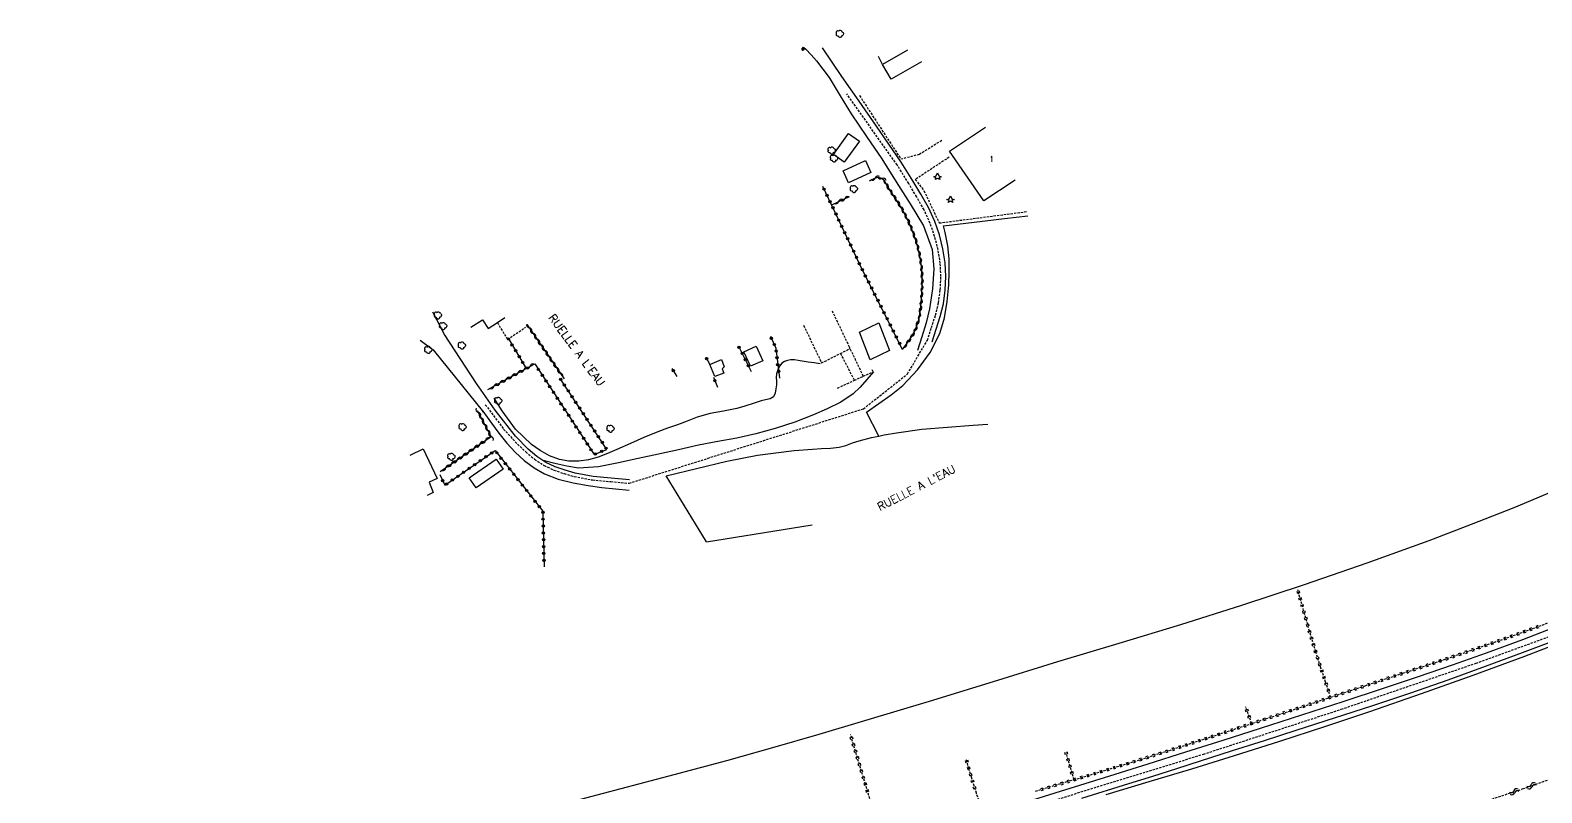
# Model space of a CAD drawing. Header units: millimetres. Extents: x 145999 to 147000, y 131011 to 132001.
# Drawn here: x 146167.8 to 146498.3, y 131322.2 to 131488.9 of the extents above; entities that cross this region are included whole.
import ezdxf
from ezdxf.enums import TextEntityAlignment as Align

# ---------------------------------------------------------------- set-up
doc = ezdxf.new("R2010")
doc.units = ezdxf.units.MM
doc.linetypes.add('DASHED', pattern=[0.75, 0.5, -0.25])
doc.layers.get('0').update_dxf_attribs({"linetype": 'CONTINUOUS'})
for name, color, linetype in [('W0001', 6, 'DASHED'), ('W0008', 7, 'CONTINUOUS'), ('W0017', 7, 'CONTINUOUS'), ('W0101', 7, 'CONTINUOUS'), ('W0104', 1, 'CONTINUOUS'), ('W0112', 1, 'DASHED'), ('W0211', 2, 'CONTINUOUS'), ('W0214', 2, 'CONTINUOUS'), ('W0220', 5, 'DASHED'), ('W0300', 7, 'CONTINUOUS'), ('W0303', 7, 'CONTINUOUS'), ('W0310', 3, 'CONTINUOUS'), ('W0323', 7, 'CONTINUOUS'), ('W0330', 7, 'CONTINUOUS'), ('W0401', 7, 'CONTINUOUS'), ('W0500', 5, 'DASHED'), ('W0510', 5, 'CONTINUOUS'), ('W0989', 7, 'CONTINUOUS'), ('W0991', 7, 'CONTINUOUS')]:
    doc.layers.add(name, color=color, linetype=linetype)
doc.styles.get("Standard").update_dxf_attribs({"font": 'romans.shx', "width": 0.85})

# ---------------------------------------------------------------- blocks, each defined once
blk = doc.blocks.new('T300')
for p, q in [((-0.8, 0.51), (-0.86, 0.34)), ((-0.86, 0.34), (-0.86, 0.17)), ((-0.86, 0.17), (-0.74, 0.06)), ((-0.69, 0.63), (-0.8, 0.51)), ((-0.8, -0.06), (-0.74, 0.06)), ((-0.74, 0.06), (-0.69, 0.11)), ((-0.57, 0.69), (-0.69, 0.63)), ((-0.46, 0.69), (-0.57, 0.69)), ((-0.29, 0.63), (-0.46, 0.69)), ((-0.29, 0.63), (-0.17, 0.74)), ((-0.23, 0.57), (-0.29, 0.63)), ((-0.17, 0.74), (-0.06, 0.8)), ((-0.06, 0.8), (0.06, 0.8)), ((0.06, 0.8), (0.23, 0.74)), ((0.23, 0.74), (0.34, 0.63)), ((0.34, 0.63), (0.4, 0.51)), ((0.46, 0.46), (0.34, 0.46)), ((0.4, 0.51), (0.4, 0.46)), ((0.57, 0.4), (0.46, 0.46)), ((0.57, 0.4), (0.69, 0.29)), ((0.69, 0.29), (0.74, 0.17)), ((0.74, 0.06), (0.69, -0.17)), ((0.74, 0.17), (0.74, 0.06)), ((-0.8, -0.17), (-0.8, -0.06)), ((-0.8, -0.23), (-0.8, -0.17)), ((-0.74, -0.34), (-0.8, -0.23)), ((-0.69, -0.4), (-0.74, -0.34)), ((-0.51, -0.46), (-0.69, -0.4)), ((-0.4, -0.46), (-0.51, -0.46)), ((-0.4, -0.46), (-0.34, -0.46)), ((-0.34, -0.46), (-0.34, -0.4)), ((-0.34, -0.51), (-0.34, -0.46)), ((-0.29, -0.63), (-0.34, -0.51)), ((-0.17, -0.74), (-0.29, -0.63)), ((-0.06, -0.8), (-0.17, -0.74)), ((0.06, -0.8), (-0.06, -0.8)), ((0.17, -0.74), (0.06, -0.8)), ((0.23, -0.69), (0.17, -0.74)), ((0.29, -0.46), (0.23, -0.46)), ((0.29, -0.63), (0.23, -0.69)), ((0.46, -0.4), (0.29, -0.46)), ((0.34, -0.51), (0.29, -0.63)), ((0.34, -0.51), (0.34, -0.46)), ((0.57, -0.34), (0.46, -0.4)), ((0.63, -0.29), (0.57, -0.34)), ((0.69, -0.17), (0.63, -0.29))]:
    blk.add_line(p, q)
blk = doc.blocks.new('T303')
for p, q in [((-0.77, 0), (-0.28, 0.21)), ((-0.28, -0.21), (-0.77, 0)), ((-0.28, 0.21), (0, 0.83)), ((0, 0.83), (0.28, 0.21)), ((0.28, 0.21), (0.83, 0)), ((0.83, 0), (0.28, -0.21)), ((-0.49, -0.63), (-0.28, -0.21)), ((0, -0.35), (-0.49, -0.63)), ((0.56, -0.63), (0, -0.35)), ((0.28, -0.21), (0.56, -0.63))]:
    blk.add_line(p, q)
blk = doc.blocks.new('T401')
for p, q in [((-0.3, 0.3), (0, 0.3)), ((-0.3, -0.25), (-0.3, 0.3)), ((-0.3, 0.15), (0, 0.15)), ((-0.3, 0), (0, 0)), ((0, 0.3), (0, -0.25)), ((-0.3, -0.15), (0, -0.15)), ((-0.3, -0.25), (-0.3, -0.3)), ((-0.3, -0.3), (0, -0.3)), ((0, -0.3), (0, -0.25))]:
    blk.add_line(p, q)
blk = doc.blocks.new('t310o')
at = {"color": 0, "linetype": 'Continuous'}
for centre, start, end in [((-0.5, 0.38), 216.8699, 323.1304), ((0.5, -0.37), 36.8699, 143.1303)]:
    blk.add_arc(centre, 0.625, start, end, dxfattribs=at)
blk = doc.blocks.new('t323o')
at = {"color": 0, "linetype": 'Continuous'}
for radius in [0.25, 0.15]:
    blk.add_circle((0, 0), radius, dxfattribs=at)
blk = doc.blocks.new('t220o')
at = {"color": 0, "linetype": 'Continuous'}
for p, q in [((-0.25, 0.25), (0.25, 0.25)), ((-0.25, -0.25), (0.25, -0.25))]:
    blk.add_line(p, q, dxfattribs=at)
blk = doc.blocks.new('t500o')
at = {"color": 0, "linetype": 'Continuous'}
for centre, start, end in [((-0.5, 0.625), 216.8699, 323.1301), ((0.5, -0.125), 36.8699, 143.1301), ((0.5, -0.625), 36.8699, 143.1301), ((-0.5, 0.125), 216.8699, 323.1301)]:
    blk.add_arc(centre, 0.625, start, end, dxfattribs=at)

msp = doc.modelspace()

# ---------------------------------------------------------------- linework, layer by layer
at = {"layer": 'W0001'}
for points in [[(146267.32, 131407), (146271.33, 131401.67), (146274.38, 131398.35), (146276.19, 131396.67), (146278.11, 131395.07), (146280.19, 131393.7), (146282.32, 131392.7), (146284.54, 131391.93), (146286.79, 131391.29), (146290.76, 131390.54), (146294.79, 131390.18), (146298.78, 131389.82), (146350.01, 131406.1), (146359.63, 131413.72), (146363.98, 131421.09), (146364.88, 131423.85), (146365.78, 131426.58), (146366.43, 131429.28), (146366.8, 131432.14), (146366.94, 131435.05), (146366.8, 131437.92), (146366.34, 131440.86), (146365.58, 131443.79), (146364.61, 131446.63), (146363.26, 131449.59), (146361.62, 131452.48), (146359.9, 131455.36), (146357.37, 131459.41), (146346.36, 131474.94)], [(146015, 131226.91), (146041.17, 131231), (146073.35, 131237.1), (146108.25, 131245.22), (146146.22, 131254.17), (146183.6, 131263.21), (146227.02, 131274.33), (146227.02, 131274.34), (146256.7, 131282.18), (146287.34, 131290.61), (146319.11, 131299.65), (146349.72, 131308.08), (146377.52, 131316.08), (146401.11, 131323.45), (146424.36, 131330.6), (146454.5, 131340.42), (146483.96, 131350.49), (146504.23, 131357.85)]]:
    msp.add_lwpolyline(points, dxfattribs=at)
at = {"layer": 'W0008'}
for points in [[(146383.52, 131319.56), (146393.11, 131322.51), (146402.69, 131325.51), (146412.27, 131328.52), (146420.47, 131331.1), (146428.67, 131333.68), (146436.86, 131336.29), (146445.9, 131339.19), (146454.94, 131342.11), (146463.96, 131345.09), (146471.41, 131347.6), (146478.85, 131350.16), (146486.26, 131352.79), (146494.17, 131355.7), (146502.05, 131358.71)], [(146502.24, 131355.84), (146494.02, 131352.74), (146485.93, 131349.74), (146477.82, 131346.79), (146469.67, 131343.94), (146461.33, 131341.17), (146452.96, 131338.49), (146444.58, 131335.81), (146437.61, 131333.55), (146430.64, 131331.3), (146423.67, 131329.06), (146418.43, 131327.39), (146413.19, 131325.73), (146407.94, 131324.09), (146397.71, 131320.92)]]:
    msp.add_lwpolyline(points, dxfattribs=at)
at = {"layer": 'W0017'}
for points in [[(146336.98, 131485.1), (146336.98, 131485.1), (146336.98, 131485.1), (146336.98, 131485.1), (146337.4, 131484.72), (146337.4, 131484.72), (146338.56, 131483.5), (146339.15, 131482.85), (146339.73, 131482.18), (146342.54, 131478.53), (146344.95, 131474.55), (146347.35, 131470.58), (146350.67, 131465.65), (146354, 131460.73), (146357.16, 131455.7), (146360.23, 131450.93), (146363.16, 131446.07), (146365.02, 131440.96), (146365.4, 131436.7), (146365.13, 131432.29), (146364.47, 131427.94), (146363.72, 131424.88), (146362.76, 131421.84), (146361.8, 131418.81)], [(146365, 131420.76), (146365.9, 131423.52), (146366.81, 131426.28), (146367.48, 131429.08), (146367.87, 131432.05), (146368.01, 131435.05), (146367.87, 131438.03), (146367.39, 131441.08), (146366.61, 131444.1), (146365.6, 131447.02), (146364.21, 131450.08), (146362.55, 131453.02), (146360.82, 131455.92), (146358.27, 131459.99), (146355.56, 131463.97), (146352.83, 131467.92), (146349.07, 131473.34), (146345.25, 131478.71), (146341.04, 131485.04)], [(146298.85, 131390.59), (146294.86, 131390.95), (146290.87, 131391.31), (146286.97, 131392.04), (146284.78, 131392.67), (146282.62, 131393.42), (146280.57, 131394.37), (146278.57, 131395.7), (146276.71, 131397.25), (146273.95, 131400.12), (146269.44, 131405.77), (146265.4, 131411.62), (146265.4, 131411.62), (146265.4, 131411.62), (146265.4, 131411.62), (146258.39, 131422.36), (146258.39, 131422.36), (146258.39, 131422.36), (146255.85, 131427.26)], [(146253.08, 131421.09), (146253.08, 131421.09), (146253.08, 131421.09), (146255.91, 131419.02), (146255.91, 131419.02), (146255.91, 131419.02), (146255.91, 131419.02), (146266.91, 131405.39), (146266.91, 131405.39), (146266.91, 131405.39), (146266.76, 131405.6), (146268.67, 131402.97), (146270.31, 131400.77), (146272.01, 131398.6), (146273.86, 131396.6), (146275.84, 131394.83), (146277.97, 131393.22), (146280.23, 131391.87), (146283.28, 131390.69), (146286.53, 131389.93), (146289.82, 131389.33), (146292.8, 131388.89), (146295.81, 131388.59), (146298.81, 131388.29)]]:
    msp.add_lwpolyline(points, dxfattribs=at)
at = {"layer": 'W0101'}
for points in [[(146359.61, 131484.48), (146354.21, 131481.35)], [(146354.21, 131481.35), (146354.21, 131481.35), (146353.31, 131483.08)], [(146368.84, 131462.4), (146376.71, 131467.66)], [(146383.15, 131456.08), (146376.35, 131451.53), (146368.84, 131462.4)]]:
    msp.add_lwpolyline(points, dxfattribs=at)
at = {"layer": 'W0104'}
for points in [[(146362.72, 131481.98), (146356.05, 131478.14), (146354.21, 131481.35)], [(146264.17, 131423.91), (146264.17, 131423.91), (146266.71, 131425.56), (146267.96, 131423.64), (146269.95, 131424.94), (146271.62, 131426.04)], [(146250.86, 131395.99), (146253.72, 131397.34), (146256.77, 131390.89), (146255.03, 131390.07), (146255.93, 131387.81), (146254.62, 131387.18)]]:
    msp.add_lwpolyline(points, dxfattribs=at)
for points in [[(146345.78, 131460.01), (146343.43, 131461.72), (146346.77, 131466.31), (146349.11, 131464.6)], [(146346.71, 131455.53), (146345.54, 131458.15), (146350.43, 131460.35), (146351.61, 131457.74)], [(146351.47, 131416.78), (146349.12, 131422.82), (146353.38, 131424.91), (146355.73, 131418.87)], [(146323.86, 131418.56), (146326.54, 131419.8), (146328.01, 131416.62), (146325.33, 131415.39)], [(146317.54, 131413.17), (146316.4, 131415.76), (146318.95, 131416.89), (146319.52, 131415.26), (146319.14, 131414.86), (146319.49, 131413.86)], [(146263.81, 131390.98), (146269.7, 131395.09), (146271.2, 131392.93), (146265.32, 131388.82)]]:
    msp.add_lwpolyline(points, close=True, dxfattribs=at)
at = {"layer": 'W0112'}
for points in [[(146349.15, 131474.56), (146349.15, 131474.56), (146358.17, 131460.72), (146362.24, 131461.76), (146367.2, 131464.86)], [(146368.76, 131461.12), (146361.35, 131456.22), (146363.24, 131453.8), (146366.57, 131446.72), (146385.79, 131449.22)], [(146349.98, 131413.22), (146347.11, 131419.29), (146346.97, 131419.58), (146343.15, 131427.6)], [(146269.95, 131424.94), (146272.18, 131421.26), (146276.1, 131423.93)], [(146336.92, 131424.36), (146340.85, 131416.13), (146344.96, 131418.2), (146347.11, 131419.29)], [(146344.96, 131418.2), (146348.03, 131412.33)], [(146344.35, 131410.64), (146348.03, 131412.33), (146349.98, 131413.22), (146352.11, 131414.2), (146351.81, 131414.79)]]:
    msp.add_lwpolyline(points, dxfattribs=at)
at = {"layer": 'W0211'}
for points in [[(146340.58, 131415.93), (146339.25, 131416.13), (146337.93, 131416.32), (146336.6, 131416.51), (146335.75, 131416.67), (146334.9, 131416.82), (146334.07, 131416.83), (146333.4, 131416.67), (146332.73, 131416.42), (146332.17, 131416.06), (146331.64, 131415.42), (146331.27, 131414.61), (146331.02, 131413.77), (146330.95, 131412.98), (146330.98, 131412.17), (146330.96, 131411.37), (146330.86, 131410.43), (146330.7, 131409.49), (146330.32, 131408.75), (146329.58, 131408.3), (146328.61, 131408.05), (146327.63, 131407.82), (146325.86, 131407.24), (146324.08, 131406.7), (146322.29, 131406.2), (146319.39, 131405.6), (146316.46, 131405.09), (146313.62, 131404.3), (146312.9, 131404.01), (146312.18, 131403.69), (146311.46, 131403.39), (146309.32, 131402.58), (146307.16, 131401.85), (146305.01, 131401.08), (146302.02, 131399.83), (146299.06, 131398.51), (146296.08, 131397.24), (146294.05, 131396.36), (146292, 131395.51), (146289.91, 131394.92), (146287.78, 131394.68), (146285.6, 131394.69), (146283.51, 131395.02), (146281.37, 131395.82), (146279.32, 131397), (146277.4, 131398.32), (146273.92, 131401.65), (146270.97, 131405.63), (146269.27, 131408.42)], [(146501.39, 131388.32), (146492.2, 131384.48), (146482.93, 131380.82), (146473.61, 131377.27), (146460.06, 131372.34), (146446.41, 131367.65), (146432.71, 131363.13), (146419.32, 131358.9), (146405.88, 131354.83), (146392.44, 131350.76), (146378.39, 131346.43), (146364.35, 131342.1), (146350.27, 131337.86), (146340.22, 131334.92), (146330.15, 131332.02), (146320.07, 131329.18), (146308.52, 131326.06), (146296.96, 131323.01), (146285.39, 131319.99)]]:
    msp.add_lwpolyline(points, dxfattribs=at)
at = {"layer": 'W0214'}
msp.add_lwpolyline([(146352.19, 131414.2), (146350.75, 131412.53), (146349.31, 131410.86), (146347.75, 131409.35), (146345.06, 131407.55), (146342.11, 131406.1), (146339.09, 131404.8), (146334.97, 131403.17), (146330.74, 131401.81), (146326.46, 131400.62), (146322.32, 131399.69), (146318.13, 131398.92), (146313.94, 131398.13), (146309.55, 131397.15), (146305.16, 131396.16), (146300.76, 131395.24), (146296.41, 131394.27), (146292.04, 131393.38), (146287.69, 131393.15), (146285.12, 131393.54), (146282.55, 131394.15), (146279.97, 131394.77)], dxfattribs=at)
at = {"layer": 'W0220'}
for points in [[(146452.18, 131343.05), (146451.08, 131346.36), (146449.97, 131349.66), (146448.9, 131352.97), (146447.56, 131357.47), (146446.27, 131361.99), (146444.99, 131366.52)], [(146387.66, 131322.54), (146394.37, 131324.53), (146396.05, 131325.03), (146401.07, 131326.52), (146407.76, 131328.55), (146416.9, 131331.43), (146426.01, 131334.39), (146434.9, 131337.31), (146435.11, 131337.38), (146443.32, 131340.09), (146451.52, 131342.83), (146452.18, 131343.05), (146459.71, 131345.57), (146467.93, 131348.29), (146476.15, 131351.01), (146484.35, 131353.8), (146490.7, 131356.03), (146497.03, 131358.31), (146503.33, 131360.68)], [(146434.9, 131337.31), (146433.59, 131340.95)], [(146353.89, 131312.5), (146352.75, 131316.33), (146351.6, 131320.15), (146350.46, 131323.98), (146349.38, 131327.6), (146348.29, 131331.21), (146347.21, 131334.83)], [(146375.73, 131318.92), (146375.22, 131320.5), (146374.71, 131322.08), (146374.21, 131323.66), (146373.64, 131325.55), (146373.08, 131327.44), (146372.53, 131329.33)], [(146396.05, 131325.03), (146394.36, 131330.86)]]:
    msp.add_lwpolyline(points, dxfattribs=at)
at = {"layer": 'W0310'}
for points in [[(146358.58, 131419.1), (146359.55, 131420.46), (146360.52, 131421.81), (146361.33, 131423.23), (146362.16, 131425.76), (146362.57, 131428.46), (146362.78, 131431.18), (146362.87, 131433.98), (146362.74, 131436.8), (146362.36, 131439.57), (146361.69, 131442.28), (146360.77, 131444.94), (146359.66, 131447.51), (146358.4, 131449.88), (146356.97, 131452.16), (146355.47, 131454.4), (146355.06, 131455.15), (146354.64, 131455.9), (146354.06, 131456.43), (146353.81, 131456.54), (146353.55, 131456.62), (146353.28, 131456.67), (146352.85, 131456.62), (146352.42, 131456.46), (146352, 131456.26), (146351.76, 131456.14), (146351.53, 131456), (146351.29, 131455.86)], [(146343.21, 131450.77), (146346.99, 131452.52)], [(146276.47, 131424.47), (146284.55, 131412.65)], [(146267.89, 131410.3), (146276.29, 131414.94), (146278.12, 131415.95)], [(146257.48, 131392.36), (146268.58, 131400.02), (146265.63, 131405.67)]]:
    msp.add_lwpolyline(points, dxfattribs=at)
at = {"layer": 'W0323'}
for points in [[(146358.58, 131419.1), (146349.81, 131436.42), (146341.14, 131454.68)], [(146272.29, 131421.51), (146276.29, 131414.94)], [(146329.68, 131421.99), (146330.84, 131419.38), (146331.63, 131412.78)], [(146315.57, 131417.36), (146316.4, 131415.76)], [(146325.51, 131414.18), (146322.73, 131419.71)], [(146278.12, 131415.95), (146291.11, 131396.13), (146293.88, 131397.23), (146283.68, 131412.73)], [(146308.12, 131414.92), (146309.18, 131413.16)], [(146317.21, 131412.99), (146318.07, 131410.86)], [(146257.35, 131391.72), (146258.49, 131389.42), (146269.45, 131396.97), (146279.93, 131383.7), (146280.16, 131371.58)]]:
    msp.add_lwpolyline(points, dxfattribs=at)
at = {"layer": 'W0330'}
for points in [[(146350.69, 131405.39), (146353.39, 131407.25), (146356.1, 131409.12), (146358.6, 131411.18), (146361.81, 131414.6), (146364.61, 131418.42), (146366.71, 131422.53), (146367.74, 131425.97), (146368.35, 131429.58), (146368.67, 131433.22), (146368.78, 131436.04), (146368.72, 131438.88), (146368.44, 131441.7), (146368.18, 131443.16), (146367.87, 131444.62), (146367.55, 131446.08), (146374.22, 131446.88), (146380.88, 131447.68), (146385.98, 131448.27)], [(146353.39, 131400.14), (146350.69, 131405.39)], [(146306.85, 131391.48), (146313.51, 131393.07), (146320.16, 131394.66), (146326.87, 131395.95), (146330.86, 131396.5), (146334.86, 131396.95), (146338.87, 131397.31), (146340.82, 131397.4), (146342.77, 131397.46), (146344.69, 131397.7), (146346.16, 131398.11), (146347.6, 131398.63), (146349.05, 131399.11), (146351.76, 131399.8), (146353.39, 131400.14), (146354.51, 131400.38), (146357.26, 131400.88), (146362.81, 131401.64), (146368.41, 131402.11), (146374.02, 131402.5), (146377.22, 131402.71)], [(146315.71, 131377.03), (146306.85, 131391.48)], [(146315.71, 131377.03), (146338.77, 131380.74)]]:
    msp.add_lwpolyline(points, dxfattribs=at)
at = {"layer": 'W0500'}
msp.add_lwpolyline([(146084.08, 131208.21), (146102.18, 131212.36), (146120.27, 131216.5), (146138.32, 131220.87), (146163.59, 131227.67), (146188.75, 131234.89), (146213.94, 131242.05), (146236.75, 131248.25), (146259.58, 131254.38), (146282.4, 131260.58), (146307.99, 131267.65), (146333.56, 131274.8), (146359.09, 131282.06), (146381.66, 131288.6), (146404.21, 131295.23), (146426.72, 131301.98), (146449.27, 131308.73), (146471.8, 131315.61), (146494.14, 131323.01), (146507.77, 131327.83)], dxfattribs=at)
at = {"layer": 'W0510'}
msp.add_lwpolyline([(146502.89, 131355.13), (146494.53, 131351.98), (146483.28, 131347.83), (146471.98, 131343.81), (146460.65, 131339.89), (146450.82, 131336.59), (146440.96, 131333.37), (146431.08, 131330.22), (146421.74, 131327.35), (146412.38, 131324.54), (146403.02, 131321.71)], dxfattribs=at)

# ---------------------------------------------------------------- block references
at = {"layer": 'W0220'}
for p, rotation in [((146445.14, 131365.99), 105.8666952567104), ((146445.55, 131364.55), 105.8666952567104), ((146445.96, 131363.11), 105.8666952567104), ((146446.37, 131361.66), 105.8516386458577), ((146446.78, 131360.22), 105.8516386458577), ((146447.19, 131358.78), 105.8516386458577), ((146447.6, 131357.33), 106.6840609752008), ((146494.6, 131357.43), 19.75176840347917), ((146496.01, 131357.94), 19.75176840347917), ((146497.42, 131358.45), 20.65773412992949), ((146448.03, 131355.9), 106.6840609752008), ((146448.46, 131354.46), 106.6840609752008), ((146486.12, 131354.43), 19.32902867515065), ((146487.53, 131354.92), 19.32902867515065), ((146488.95, 131355.42), 19.32902867515065), ((146490.36, 131355.91), 19.32902867515065), ((146491.78, 131356.42), 19.75176840347917), ((146493.19, 131356.93), 19.75176840347917), ((146448.89, 131353.02), 106.6840609752008), ((146449.35, 131351.6), 107.8675793460628), ((146476.18, 131351.02), 18.84093885848125), ((146477.6, 131351.5), 18.84093885848125), ((146479.02, 131351.99), 18.84093885848125), ((146480.44, 131352.47), 18.84093885848125), ((146481.86, 131352.96), 18.84093885848125), ((146483.28, 131353.44), 18.84093885848125), ((146484.7, 131353.93), 19.32902867515065), ((146449.81, 131350.17), 107.8675793460628), ((146450.28, 131348.74), 108.481771841201), ((146466.22, 131347.72), 18.28846614117062), ((146467.64, 131348.19), 18.28846614117062), ((146469.06, 131348.66), 18.30939216595307), ((146470.49, 131349.13), 18.30939216595307), ((146471.91, 131349.61), 18.30939216595307), ((146473.34, 131350.08), 18.30939216595307), ((146474.76, 131350.55), 18.30939216595307), ((146450.75, 131347.32), 108.481771841201), ((146451.23, 131345.9), 108.4869885723721), ((146451.71, 131344.48), 108.4869885723721), ((146456.25, 131344.41), 18.48969435541359), ((146457.67, 131344.89), 18.48969435541359), ((146459.1, 131345.37), 18.48969435541359), ((146460.52, 131345.84), 18.28846614117062), ((146461.94, 131346.31), 18.28846614117062), ((146463.37, 131346.78), 18.28846614117062), ((146464.79, 131347.25), 18.28846614117062), ((146446.29, 131341.09), 18.46220157899353), ((146447.71, 131341.56), 18.46220157899353), ((146449.14, 131342.04), 18.46220157899353), ((146450.56, 131342.51), 18.46220157899353), ((146451.98, 131342.99), 18.46079265543459), ((146453.41, 131343.46), 18.48969435541359), ((146454.83, 131343.94), 18.48969435541359), ((146433.88, 131340.13), 109.7615021499923), ((146434.39, 131338.72), 109.7615021499923), ((146436.33, 131337.78), 18.29870522872454), ((146437.75, 131338.25), 18.29870522872454), ((146439.17, 131338.72), 18.29870522872454), ((146440.6, 131339.19), 18.29870522872454), ((146442.02, 131339.67), 18.29870522872454), ((146443.45, 131340.14), 18.46220157899353), ((146444.87, 131340.61), 18.46220157899353), ((146426.35, 131334.5), 18.16568369386515), ((146427.78, 131334.97), 18.16568369386515), ((146429.2, 131335.44), 18.16568369386515), ((146430.63, 131335.91), 18.16568369386515), ((146432.05, 131336.38), 18.16568369386515), ((146433.48, 131336.84), 18.16568369386515), ((146434.9, 131337.31), 18.27490516169799), ((146347.44, 131334.06), 106.6919735647475), ((146347.87, 131332.62), 106.6919735647475), ((146348.3, 131331.18), 106.6963352281625), ((146416.36, 131331.27), 17.50995783561103), ((146417.79, 131331.72), 17.98666970820819), ((146419.22, 131332.19), 17.98666970820819), ((146420.64, 131332.65), 17.98666970820819), ((146422.07, 131333.11), 17.98666970820819), ((146423.5, 131333.58), 17.98666970820819), ((146424.92, 131334.04), 17.98666970820819), ((146348.73, 131329.75), 106.6963352281625), ((146349.16, 131328.31), 106.6963352281625), ((146372.64, 131328.95), 106.3928228188816), ((146394.38, 131330.79), 106.1892062570951), ((146394.79, 131329.35), 106.1892062570951), ((146395.21, 131327.91), 106.1892062570951), ((146404.91, 131327.69), 16.89071073673045), ((146406.34, 131328.12), 16.89071073673045), ((146407.78, 131328.56), 17.50995783561103), ((146409.21, 131329.01), 17.50995783561103), ((146410.64, 131329.46), 17.50995783561103), ((146412.07, 131329.91), 17.50995783561103), ((146413.5, 131330.36), 17.50995783561103), ((146414.93, 131330.81), 17.50995783561103), ((146349.59, 131326.87), 106.6774305674801), ((146350.02, 131325.44), 106.6774305674801), ((146373.06, 131327.51), 106.3928228188816), ((146373.48, 131326.07), 106.3928228194547), ((146373.91, 131324.64), 106.8524932910265), ((146393.41, 131324.24), 16.54624871933257), ((146394.85, 131324.67), 16.55537958776892), ((146395.63, 131326.47), 106.1892062570951), ((146396.29, 131325.1), 16.55367227684342), ((146397.73, 131325.53), 16.55367227684342), ((146399.16, 131325.95), 16.55367227684342), ((146400.6, 131326.38), 16.55367227684342), ((146402.04, 131326.81), 16.89071073673045), ((146403.47, 131327.25), 16.89071073673045), ((146350.45, 131324), 106.6774305674801), ((146350.88, 131322.56), 106.6566553635438), ((146374.35, 131323.2), 107.5186435756259), ((146389.1, 131322.96), 16.54624871933257), ((146390.54, 131323.39), 16.54624871933257), ((146391.97, 131323.82), 16.54624871933257)]:
    msp.add_blockref('t220o', p, dxfattribs=dict(at, rotation=rotation))
at = {"layer": 'W0300', "rotation": 359.9999899820874}
for p in [(146344.89, 131488.05), (146343.1, 131462.54), (146343.61, 131460.81), (146347.95, 131454.14), (146257, 131426.52), (146258.13, 131424.17), (146262.23, 131419.91), (146254.88, 131418.96), (146270.17, 131407.81), (146262.38, 131402.09), (146294.73, 131401.73), (146259.93, 131395.59)]:
    msp.add_blockref('T300', p, dxfattribs=at)
at = {"layer": 'W0303', "rotation": 359.9999899820874}
for p in [(146366.2, 131456.82), (146369.03, 131451.82)]:
    msp.add_blockref('T303', p, dxfattribs=at)
at = {"layer": 'W0310'}
for p, rotation in [((146352.6, 131456.52), 200.3664213869632), ((146354.04, 131456.44), 156.2737366639047), ((146354.98, 131455.29), 119.1974860456647), ((146355.74, 131454), 123.8316256800861), ((146356.57, 131452.75), 123.8316256800861), ((146344.57, 131451.4), 24.84238910546192), ((146345.93, 131452.03), 24.84238910546192), ((146357.39, 131451.49), 122.1090817829283), ((146358.18, 131450.22), 122.1090817829283), ((146358.91, 131448.91), 118.0296809824851), ((146359.62, 131447.59), 118.0296809824851), ((146360.22, 131446.21), 113.3274172317308), ((146360.81, 131444.83), 109.1038408701264), ((146361.3, 131443.42), 109.1038408701264), ((146361.76, 131441.99), 103.866980209853), ((146362.12, 131440.54), 103.866980209853), ((146362.43, 131439.07), 97.8750181042291), ((146362.63, 131437.58), 97.8750181042291), ((146362.78, 131436.09), 92.64223304706131), ((146362.84, 131434.59), 92.64223304706131), ((146362.84, 131433.09), 88.16095284557308), ((146362.7, 131430.1), 85.53349666180648), ((146362.8, 131431.6), 88.16095284557308), ((146362.36, 131427.12), 81.28254303564977), ((146362.58, 131428.6), 85.53349666180648), ((146276.93, 131423.8), 304.3206613629865), ((146361.1, 131422.83), 60.26382230022109), ((146361.65, 131424.22), 71.85733936593641), ((146362.12, 131425.64), 71.85733936593641), ((146277.78, 131422.56), 304.3206613629865), ((146278.63, 131421.32), 304.3206613629865), ((146279.47, 131420.08), 304.3206613629865), ((146359.45, 131420.32), 54.48632881847415), ((146360.33, 131421.54), 54.50631281660056), ((146280.32, 131418.84), 304.3206613629865), ((146281.16, 131417.6), 304.3206613629865), ((146282.01, 131416.36), 304.3206613629865), ((146273.15, 131413.2), 28.90208479816094), ((146274.46, 131413.93), 28.90208479816094), ((146275.77, 131414.65), 28.90208479816094), ((146277.09, 131415.38), 28.90235703588797), ((146282.85, 131415.12), 304.3206613629865), ((146283.7, 131413.89), 304.3206613629865), ((146269.21, 131411.03), 28.90208479816094), ((146270.52, 131411.75), 28.90208479816094), ((146271.83, 131412.48), 28.90208479816094), ((146265.79, 131405.36), 117.5390323105662), ((146266.49, 131404.03), 117.5390323105662), ((146267.18, 131402.7), 117.5390323105662), ((146267.88, 131401.37), 117.5390323105662), ((146268.57, 131400.04), 117.5390323105662), ((146263.65, 131396.62), 34.64113819275846), ((146264.89, 131397.47), 34.64113819275846), ((146266.12, 131398.33), 34.64113819275846), ((146267.35, 131399.18), 34.64113819275846), ((146258.72, 131393.21), 34.64113819275846), ((146259.95, 131394.06), 34.64113819275846), ((146261.18, 131394.91), 34.64113819275846), ((146262.42, 131395.77), 34.64113819275846)]:
    msp.add_blockref('t310o', p, dxfattribs=dict(at, rotation=rotation))
at = {"layer": 'W0323'}
for p, rotation in [((146341.41, 131454.11), 115.4163295403761), ((146342.05, 131452.76), 115.4163295403761), ((146342.69, 131451.4), 115.4163295403761), ((146343.34, 131450.05), 115.4163295403761), ((146343.98, 131448.69), 115.4163295403761), ((146344.62, 131447.34), 115.4163295403761), ((146345.27, 131445.98), 115.4163295403761), ((146345.91, 131444.63), 115.4163295403761), ((146346.56, 131443.27), 115.4163295403761), ((146347.2, 131441.92), 115.4163295403761), ((146347.84, 131440.56), 115.4163295403761), ((146348.49, 131439.21), 115.4163295403761), ((146349.13, 131437.85), 115.4163295403761), ((146349.77, 131436.5), 115.4163295403761), ((146350.45, 131435.16), 116.8593875229355), ((146351.13, 131433.82), 116.8593875229355), ((146351.81, 131432.48), 116.8593875229355), ((146352.48, 131431.15), 116.8593875229355), ((146353.16, 131429.81), 116.8593875229355), ((146353.84, 131428.47), 116.8593875229355), ((146354.52, 131427.13), 116.8593875229355), ((146355.19, 131425.79), 116.8593875229355), ((146355.87, 131424.45), 116.8593875229355), ((146272.39, 131421.34), 301.3709900136375), ((146273.17, 131420.06), 301.3709900136375), ((146329.89, 131421.53), 293.9539775409373), ((146330.5, 131420.16), 293.9539775409373), ((146356.55, 131423.12), 116.8593875229355), ((146357.23, 131421.78), 116.8593875229355), ((146357.91, 131420.44), 116.8593875229355), ((146273.95, 131418.78), 301.3709900136375), ((146274.73, 131417.5), 301.3709900136375), ((146315.71, 131417.09), 297.4397694151044), ((146322.82, 131419.54), 116.6914089198388), ((146323.49, 131418.2), 116.6914089198388), ((146324.16, 131416.86), 116.6914089198388), ((146330.92, 131418.73), 276.7863270833124), ((146331.1, 131417.25), 276.7863270833124), ((146275.51, 131416.22), 301.3709900136375), ((146278.94, 131414.69), 303.2474721666579), ((146308.41, 131414.44), 301.1295953064283), ((146324.84, 131415.52), 116.6914089198388), ((146331.27, 131415.76), 276.7863270833124), ((146331.45, 131414.27), 276.7863270833124), ((146279.76, 131413.44), 303.2474721666579), ((146280.59, 131412.18), 303.2474721666579), ((146281.41, 131410.93), 303.2474721666579), ((146283.8, 131412.54), 123.3620254926498), ((146284.63, 131411.28), 123.3620254926498), ((146317.51, 131412.25), 291.9773474890447), ((146282.23, 131409.67), 303.2474721666579), ((146283.05, 131408.42), 303.2474721666579), ((146283.87, 131407.17), 303.2474721666579), ((146285.45, 131410.03), 123.3620254926498), ((146286.28, 131408.78), 123.3620254926498), ((146287.1, 131407.53), 123.3620254926498), ((146284.7, 131405.91), 303.2474721666579), ((146285.52, 131404.66), 303.2474721666579), ((146287.93, 131406.27), 123.3620254926498), ((146288.75, 131405.02), 123.3620254926498), ((146289.58, 131403.77), 123.3620254926498), ((146286.34, 131403.4), 303.2474721666579), ((146287.16, 131402.15), 303.2474721666579), ((146287.99, 131400.89), 303.2474721666579), ((146290.4, 131402.51), 123.3620254926498), ((146291.23, 131401.26), 123.3620254926498), ((146288.81, 131399.64), 303.2474721666579), ((146289.63, 131398.38), 303.2474721666579), ((146290.45, 131397.13), 303.2474721666579), ((146292.05, 131400.01), 123.3620254926498), ((146292.88, 131398.76), 123.3620254926498), ((146293.7, 131397.5), 123.3620254926498), ((146265.02, 131393.92), 34.54400642544575), ((146266.26, 131394.77), 34.54400642544575), ((146267.49, 131395.62), 34.54400642544575), ((146268.73, 131396.47), 34.54400642544575), ((146269.84, 131396.48), 308.3036031121391), ((146270.77, 131395.3), 308.3036031121391), ((146271.7, 131394.12), 308.3036031121391), ((146291.39, 131396.24), 21.755016152941), ((146292.78, 131396.8), 21.755016152941), ((146258.01, 131390.38), 296.3553237940602), ((146260.08, 131390.52), 34.54400642544575), ((146261.32, 131391.37), 34.54400642544575), ((146262.55, 131392.22), 34.54400642544575), ((146263.79, 131393.07), 34.54400642544575), ((146272.63, 131392.94), 308.3036031121391), ((146273.56, 131391.77), 308.3036031121391), ((146274.49, 131390.59), 308.3036031121391), ((146258.84, 131389.67), 34.54400642544575), ((146275.41, 131389.41), 308.3036031121391), ((146276.34, 131388.24), 308.3036031121391), ((146277.27, 131387.06), 308.3036031121391), ((146278.2, 131385.88), 308.3036031121391), ((146279.13, 131384.7), 308.3036031121391), ((146279.93, 131383.48), 271.1213188678275), ((146279.96, 131381.98), 271.1213188678275), ((146279.99, 131380.48), 271.1213188678275), ((146280.02, 131378.98), 271.1213188678275), ((146280.05, 131377.48), 271.1213188678275), ((146280.08, 131375.98), 271.1213188678275), ((146280.11, 131374.48), 271.1213188678275), ((146280.14, 131372.98), 271.1213188678275)]:
    msp.add_blockref('t323o', p, dxfattribs=dict(at, rotation=rotation))
at = {"layer": 'W0401', "rotation": 323.6352293304896}
msp.add_blockref('T401', (146336.96, 131484.72), dxfattribs=at)
at = {"layer": 'W0500'}
for p, rotation in [((146492.31, 131322.4), 18.3133117224666), ((146496.09, 131323.7), 19.48463596901703)]:
    msp.add_blockref('t500o', p, dxfattribs=dict(at, rotation=rotation))

# ---------------------------------------------------------------- texts
at = {"layer": 'W0989'}
for rotation, p in [(306.4167, (146281.74, 131426.53)), (27.3323, (146353.21, 131384.52))]:
    msp.add_text("RUELLE A L'EAU", height=1.75, rotation=rotation, dxfattribs=at).set_placement(p, align=Align.MIDDLE_LEFT)
at = {"layer": 'W0991'}
msp.add_text('1', height=1.25, dxfattribs=at).set_placement((146378.06, 131460.69), align=Align.MIDDLE_CENTER)

doc.saveas('drawing.dxf')
